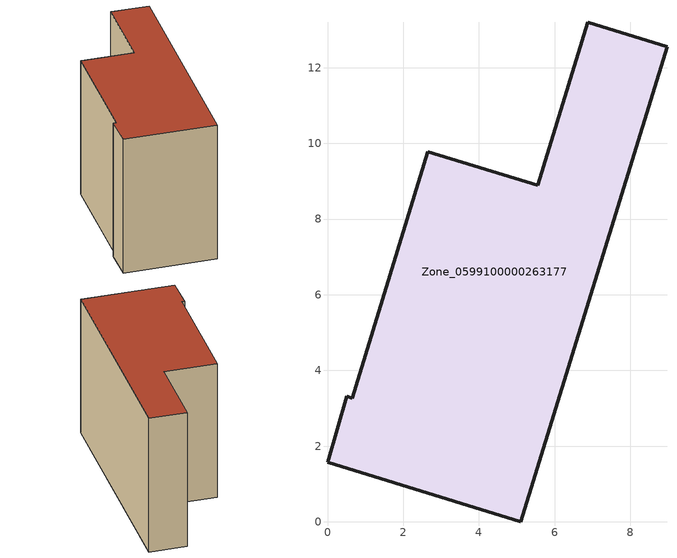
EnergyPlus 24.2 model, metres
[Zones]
Zone_0599100000263177
 floor ground (C_G): 5.11,0 0,1.57 0.51,3.32 0.65,3.27 2.65,9.78 5.55,8.89 6.87,13.2 8.97,12.55 z0
 wall outside (C_F): 0.65,3.27 0.51,3.32 0,1.57 5.11,0 8.97,12.55 6.87,13.2 5.55,8.89 2.65,9.78 0.65,3.27 z0:8.52
 roof outside (C_R): 8.97,12.55 6.87,13.2 5.55,8.89 2.65,9.78 0.65,3.27 0.51,3.32 0,1.57 5.11,0 z8.52
[BUILDING]
Pand.0599100000263177: North Axis=0; Terrain=City; Loads Convergence Tolerance Value=0.04; Temperature Convergence Tolerance Value=0.4; Solar Distribution=FullExterior; Maximum Number of Warmup Days=25; Minimum Number of Warmup Days=1
[Site:Location]
Rotterdam.The.Hague.AP_ZH_NLD Design_Conditions: Latitude=51.96; Longitude=4.45; Time Zone=1; Elevation=-4.5
[SITE:GROUNDTEMPERATURE:BUILDINGSURFACE]
18, 18, 18, 18, 18, 18, 18, 18, 18, 18, 18, 18
[MATERIAL] Thermal Absorptance=0.9; Solar Absorptance=0.7; Visible Absorptance=0.7
Name | Roughness | Thickness | Conductivity | Density | Specific Heat
G.TI.1975-1991 | MediumSmooth | 0.15 | 0.288461 | 540 | 1210
F.TI.1975-1991 | Rough | 0.3 | 0.230769 | 1920 | 840
R.TI.1975-1991 | MediumRough | 0.2 | 0.153846 | 1500 | 1000
[CONSTRUCTION]
C_G: G.TI.1975-1991
C_F: F.TI.1975-1991
C_R: R.TI.1975-1991
[ZONE]
Zone_0599100000263177: Type=1; Multiplier=1; Ceiling Height=Autocalculate; Volume=Autocalculate; Floor Area=autocalculate; Part of Total Floor Area=Yes
[ZONEINFILTRATION:DESIGNFLOWRATE]
Infil_Zone_0599100000263177: Zone or ZoneList or Space or SpaceList=Zone_0599100000263177; Schedule=AlwaysOn; Design Flow Rate Calculation Method=Flow/Area; Flow Rate per Floor Area=0.003; Constant Term Coefficient=1; Temperature Term Coefficient=0; Velocity Term Coefficient=0; Velocity Squared Term Coefficient=0
[HVACTEMPLATE:ZONE:IDEALLOADSAIRSYSTEM]
Zone_0599100000263177: Maximum Heating Supply Air Temperature=50; Minimum Cooling Supply Air Temperature=13; Maximum Heating Supply Air Humidity Ratio=0.0156; Minimum Cooling Supply Air Humidity Ratio=0.0077; Heating Limit=NoLimit; Cooling Limit=NoLimit; Dehumidification Control Type=ConstantSensibleHeatRatio; Cooling Sensible Heat Ratio=0.7; Dehumidification Setpoint=60; Humidification Control Type=None; Humidification Setpoint=30; Outdoor Air Method=None; Outdoor Air Flow Rate per Person=0.00944; Outdoor Air Flow Rate per Zone Floor Area=0; Outdoor Air Flow Rate per Zone=0; Demand Controlled Ventilation Type=None; Outdoor Air Economizer Type=NoEconomizer; Heat Recovery Type=None; Sensible Heat Recovery Effectiveness=0.7; Latent Heat Recovery Effectiveness=0.65
[ZONECONTROL:THERMOSTAT]
ThermostatControl_Zone_0599100000263177: Zone or ZoneList=Zone_0599100000263177; Control Type Schedule=DualSetpointControlType; Control 1=Thermostat_Zone_0599100000263177; Temperature Difference Between Cutout And Setpoint=0
[THERMOSTATSETPOINT:DUALSETPOINT]
Thermostat_Zone_0599100000263177: Heating Setpoint Temperature Schedule=HeatingSetpoint_Zone_0599100000263177; Cooling Setpoint Temperature Schedule=CoolingSetpoint_Zone_0599100000263177
[SCHEDULE:COMPACT]
HeatingSetpoint_Zone_0599100000263177: Through: 12/31, For: AllDays, Until: 24:00, 21
CoolingSetpoint_Zone_0599100000263177: Through: 12/31, For: AllDays, Until: 24:00, 24
DualSetpointControlType: Through: 12/31, For: AllDays, Until: 24:00, 4
AlwaysOn: Through: 12/31, For: AllDays, Until: 24:00, 1
